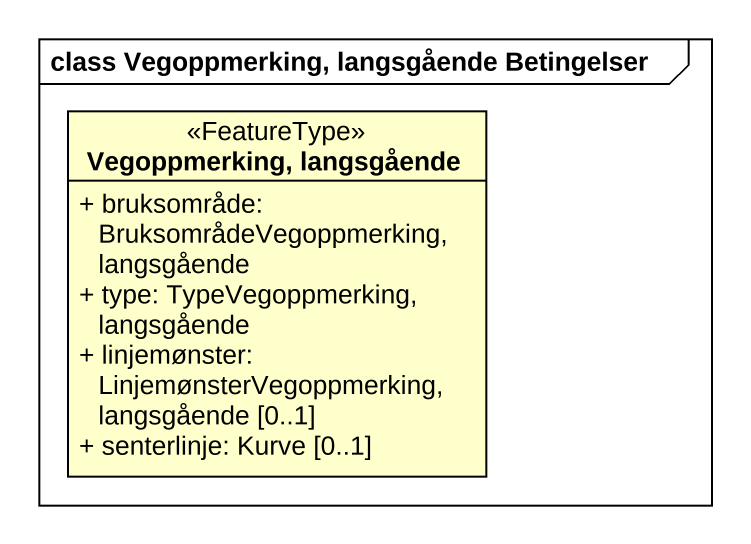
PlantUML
@startuml
mainframe class Vegoppmerking, langsgående Betingelser
hide circle
hide empty members
skinparam classAttributeIconSize 0
class "Vegoppmerking, langsgående" as Vegoppmerking_langsgående <<FeatureType>> {
  + bruksområde: BruksområdeVegoppmerking, langsgående
  + type: TypeVegoppmerking, langsgående
  + linjemønster: LinjemønsterVegoppmerking, langsgående [0..1]
  + senterlinje: Kurve [0..1]
}
@enduml
